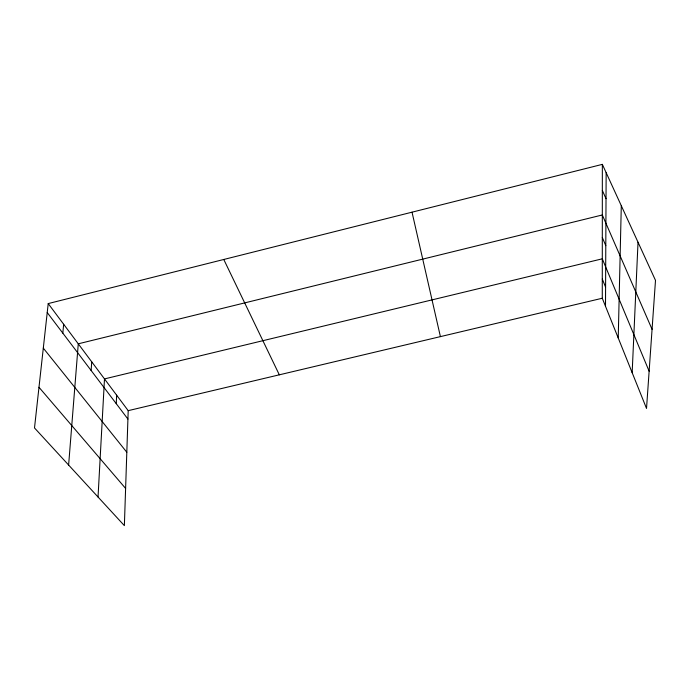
<?xml version="1.0" encoding="UTF-8"?>
<svg xmlns="http://www.w3.org/2000/svg" width="690" height="690" viewBox="0 0 690 690"><rect width="100%" height="100%" fill="white"/><g stroke="black" fill="none" stroke-linecap="round" stroke-linejoin="round"><path stroke-width="1.03" d="M602.344 164.367L655.5 280.364L646.521 408.446L602.275 298.244L602.344 164.367L48.214 303.583L34.5 427.947L124.373 525.633L128.202 410.654L48.214 303.583M605.501 306.274L606.148 172.681M618.231 337.997L621.293 205.724M116.265 403.685L116.636 395.172M632.161 372.678L638.026 242.242M98.032 497.007L104.492 378.913L602.292 258.81L649.126 371.203M91.14 370.513L91.718 361.819M68.621 465.034L78.272 343.818L602.318 214.97L652.067 329.328M62.825 333.141L63.661 324.265M128.202 410.654L602.275 298.244M38.985 387.271L125.614 488.434M43.298 348.122L126.822 452.261M47.222 312.544L127.926 419.072M223.776 259.474L279.321 374.825M602.327 190.414L606.027 198.694M602.31 237.481L605.794 245.683M602.284 279.036L605.596 287.126M412.025 212.184L440.41 336.625"/></g></svg>
